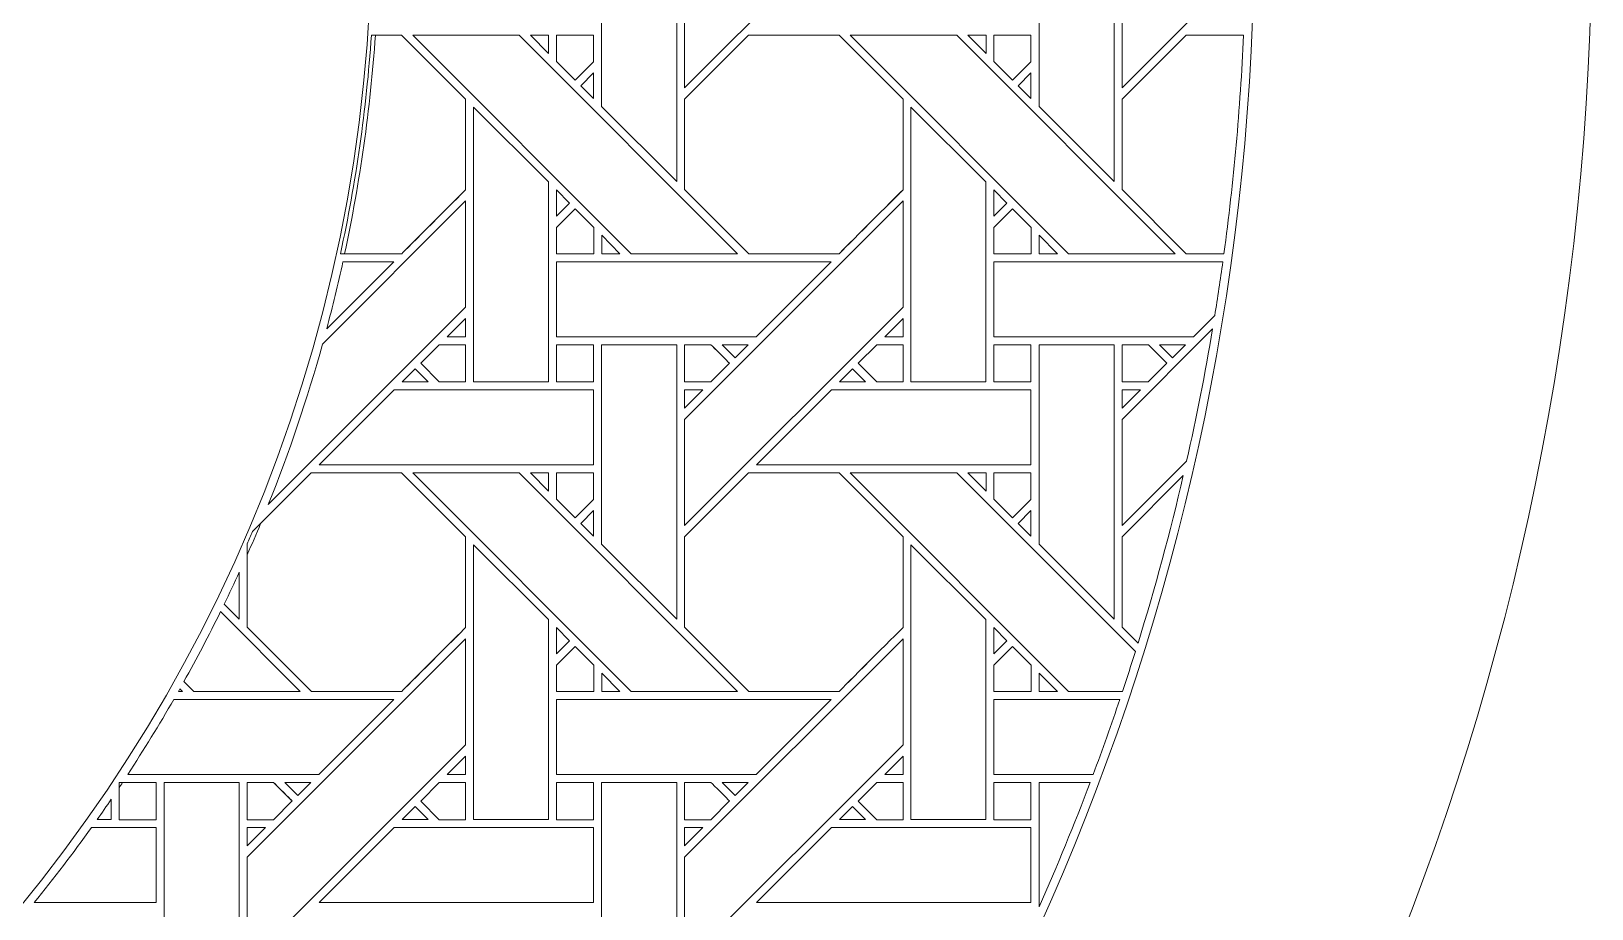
# Model space of a CAD drawing. Header units: inches. Extents: x 6.4 to 18.4, y 3.1 to 15.1.
# Drawn here: x 14.998 to 18.383, y 6.964 to 8.866 of the extents above; entities that cross this region are included whole.
import ezdxf

# ---------------------------------------------------------------- set-up
doc = ezdxf.new("R2010")
doc.units = ezdxf.units.IN
doc.header["$MEASUREMENT"] = 0
doc.layers.add('Design', color=7, linetype='Continuous', lineweight=0)

msp = doc.modelspace()

# ---------------------------------------------------------------- linework, layer by layer
at = {"layer": 'Design'}
for points, knots in [([(12.3829, 15.0948), (9.0691, 15.0948), (6.3829, 12.4085), (6.3829, 9.0948), (6.3829, 5.7811), (9.0691, 3.0948), (12.3829, 3.0948), (15.6966, 3.0948), (18.3829, 5.7811), (18.3829, 9.0948), (18.3829, 12.4085), (15.6966, 15.0948), (12.3829, 15.0948)], [0, 0, 0, 0, 1, 1, 1, 2, 2, 2, 3, 3, 3, 4, 4, 4, 4]), ([(12.3829, 14.3629), (9.4733, 14.3629), (7.1147, 12.0043), (7.1147, 9.0948), (7.1147, 6.1852), (9.4733, 3.8266), (12.3829, 3.8266), (15.2924, 3.8266), (17.651, 6.1852), (17.651, 9.0948), (17.651, 12.0043), (15.2924, 14.3629), (12.3829, 14.3629)], [0, 0, 0, 0, 1, 1, 1, 2, 2, 2, 3, 3, 3, 4, 4, 4, 4]), ([(15.7362, 9.0948), (15.7362, 7.2457), (14.2319, 5.7414), (12.3829, 5.7414), (10.5338, 5.7414), (9.0295, 7.2457), (9.0295, 9.0948), (9.0295, 10.9438), (10.5338, 12.4481), (12.3829, 12.4481), (14.2319, 12.4481), (15.7362, 10.9438), (15.7362, 9.0948)], [0, 0, 0, 0, 1, 1, 1, 2, 2, 2, 3, 3, 3, 4, 4, 4, 4]), ([(16.4153, 8.9731), (16.4153, 8.9731), (16.889, 9.4467), (16.889, 9.4467), (16.889, 9.4467), (16.889, 9.2166), (16.889, 9.2166), (16.889, 9.2166), (16.4153, 8.743), (16.4153, 8.743), (16.4153, 8.743), (16.4153, 8.9731), (16.4153, 8.9731)], [0, 0, 0, 0, 1, 1, 1, 2, 2, 2, 3, 3, 3, 4, 4, 4, 4]), ([(17.364, 8.743), (17.364, 8.743), (17.364, 8.9731), (17.364, 8.9731), (17.364, 8.9731), (17.6308, 9.2398), (17.6308, 9.2398), (17.6321, 9.1916), (17.6329, 9.1433), (17.6329, 9.0948), (17.6329, 9.0668), (17.6326, 9.0389), (17.6321, 9.0111), (17.6321, 9.0111), (17.364, 8.743), (17.364, 8.743)], [0, 0, 0, 0, 1, 1, 1, 2, 2, 2, 3, 3, 3, 4, 4, 4, 5, 5, 5, 5]), ([(16.3982, 9.1352), (16.3982, 9.1352), (16.3982, 8.5401), (16.3982, 8.5401), (16.3982, 8.5401), (16.2352, 8.703), (16.2352, 8.703), (16.2352, 8.703), (16.2352, 9.1352), (16.2352, 9.1352), (16.2352, 9.1352), (16.3982, 9.1352), (16.3982, 9.1352)], [0, 0, 0, 0, 1, 1, 1, 2, 2, 2, 3, 3, 3, 4, 4, 4, 4]), ([(17.3469, 8.5401), (17.3469, 8.5401), (17.184, 8.703), (17.184, 8.703), (17.184, 8.703), (17.184, 9.1352), (17.184, 9.1352), (17.184, 9.1352), (17.3469, 9.1352), (17.3469, 9.1352), (17.3469, 9.1352), (17.3469, 8.5401), (17.3469, 8.5401)], [0, 0, 0, 0, 1, 1, 1, 2, 2, 2, 3, 3, 3, 4, 4, 4, 4]), ([(15.8016, 8.3837), (15.8016, 8.3837), (15.6689, 8.3837), (15.6689, 8.3837), (15.7022, 8.5379), (15.7248, 8.696), (15.7361, 8.8573), (15.7361, 8.8573), (15.8015, 8.8573), (15.8015, 8.8573), (15.8015, 8.8573), (15.9403, 8.7186), (15.9403, 8.7186), (15.9403, 8.7186), (15.9403, 8.5224), (15.9403, 8.5224), (15.9225, 8.5044), (15.8105, 8.3927), (15.8016, 8.3837)], [0, 0, 0, 0, 1, 1, 1, 2, 2, 2, 3, 3, 3, 4, 4, 4, 5, 5, 5, 6, 6, 6, 6]), ([(15.9403, 8.5224), (15.9221, 8.5041), (15.8102, 8.3924), (15.8016, 8.3837), (15.8016, 8.3837), (15.6779, 8.3837), (15.6779, 8.3837), (15.7111, 8.5388), (15.7335, 8.6969), (15.7446, 8.8573), (15.7446, 8.8573), (15.8015, 8.8573), (15.8015, 8.8573), (15.8015, 8.8573), (15.9403, 8.7186), (15.9403, 8.7186), (15.9403, 8.7186), (15.9403, 8.5224), (15.9403, 8.5224)], [0, 0, 0, 0, 1, 1, 1, 2, 2, 2, 3, 3, 3, 4, 4, 4, 5, 5, 5, 6, 6, 6, 6]), ([(16.2993, 8.3837), (16.2993, 8.3837), (15.8257, 8.8573), (15.8257, 8.8573), (15.8257, 8.8573), (16.0567, 8.8573), (16.0567, 8.8573), (16.0567, 8.8573), (16.5303, 8.3837), (16.5303, 8.3837), (16.5303, 8.3837), (16.2993, 8.3837), (16.2993, 8.3837)], [0, 0, 0, 0, 1, 1, 1, 2, 2, 2, 3, 3, 3, 4, 4, 4, 4]), ([(16.1202, 8.8573), (16.1202, 8.8573), (16.1202, 8.8175), (16.1202, 8.8175), (16.1202, 8.8175), (16.0808, 8.8573), (16.0808, 8.8573), (16.0808, 8.8573), (16.1202, 8.8573), (16.1202, 8.8573)], [0, 0, 0, 0, 1, 1, 1, 2, 2, 2, 3, 3, 3, 3]), ([(16.1375, 8.8573), (16.1375, 8.8573), (16.2177, 8.8573), (16.2177, 8.8573), (16.2177, 8.8573), (16.2177, 8.7997), (16.2177, 8.7997), (16.2177, 8.7997), (16.1778, 8.7598), (16.1778, 8.7598), (16.1778, 8.7598), (16.1375, 8.8001), (16.1375, 8.8001), (16.1375, 8.8001), (16.1375, 8.8573), (16.1375, 8.8573)], [0, 0, 0, 0, 1, 1, 1, 2, 2, 2, 3, 3, 3, 4, 4, 4, 5, 5, 5, 5]), ([(16.1778, 8.7598), (16.1778, 8.7598), (16.1375, 8.8001), (16.1375, 8.8001), (16.1375, 8.8001), (16.1375, 8.8573), (16.1375, 8.8573), (16.1375, 8.8573), (16.2177, 8.8573), (16.2177, 8.8573), (16.2177, 8.8573), (16.2177, 8.7997), (16.2177, 8.7997), (16.2177, 8.7997), (16.1778, 8.7598), (16.1778, 8.7598)], [0, 0, 0, 0, 1, 1, 1, 2, 2, 2, 3, 3, 3, 4, 4, 4, 5, 5, 5, 5]), ([(16.4153, 8.7186), (16.4153, 8.7186), (16.554, 8.8573), (16.554, 8.8573), (16.554, 8.8573), (16.7502, 8.8573), (16.7502, 8.8573), (16.7502, 8.8573), (16.889, 8.7186), (16.889, 8.7186), (16.889, 8.7186), (16.889, 8.5224), (16.889, 8.5224), (16.8712, 8.5045), (16.7593, 8.3927), (16.7503, 8.3837), (16.7503, 8.3837), (16.5546, 8.3837), (16.5546, 8.3837), (16.5546, 8.3837), (16.4153, 8.5229), (16.4153, 8.5229), (16.4153, 8.5229), (16.4153, 8.7186), (16.4153, 8.7186)], [0, 0, 0, 0, 1, 1, 1, 2, 2, 2, 3, 3, 3, 4, 4, 4, 5, 5, 5, 6, 6, 6, 7, 7, 7, 8, 8, 8, 8]), ([(16.889, 8.5224), (16.871, 8.5042), (16.7591, 8.3925), (16.7503, 8.3837), (16.7503, 8.3837), (16.5546, 8.3837), (16.5546, 8.3837), (16.5546, 8.3837), (16.4153, 8.5229), (16.4153, 8.5229), (16.4153, 8.5229), (16.4153, 8.7186), (16.4153, 8.7186), (16.4153, 8.7186), (16.554, 8.8573), (16.554, 8.8573), (16.554, 8.8573), (16.7502, 8.8573), (16.7502, 8.8573), (16.7502, 8.8573), (16.889, 8.7186), (16.889, 8.7186), (16.889, 8.7186), (16.889, 8.5224), (16.889, 8.5224)], [0, 0, 0, 0, 1, 1, 1, 2, 2, 2, 3, 3, 3, 4, 4, 4, 5, 5, 5, 6, 6, 6, 7, 7, 7, 8, 8, 8, 8]), ([(16.7745, 8.8573), (16.7745, 8.8573), (17.0054, 8.8573), (17.0054, 8.8573), (17.0054, 8.8573), (17.479, 8.3837), (17.479, 8.3837), (17.479, 8.3837), (17.248, 8.3837), (17.248, 8.3837), (17.248, 8.3837), (16.7745, 8.8573), (16.7745, 8.8573)], [0, 0, 0, 0, 1, 1, 1, 2, 2, 2, 3, 3, 3, 4, 4, 4, 4]), ([(17.069, 8.8573), (17.069, 8.8573), (17.069, 8.8175), (17.069, 8.8175), (17.069, 8.8175), (17.0295, 8.8573), (17.0295, 8.8573), (17.0295, 8.8573), (17.069, 8.8573), (17.069, 8.8573)], [0, 0, 0, 0, 1, 1, 1, 2, 2, 2, 3, 3, 3, 3]), ([(17.0862, 8.8573), (17.0862, 8.8573), (17.1665, 8.8573), (17.1665, 8.8573), (17.1665, 8.8573), (17.1665, 8.7997), (17.1665, 8.7997), (17.1665, 8.7997), (17.1265, 8.7598), (17.1265, 8.7598), (17.1265, 8.7598), (17.0862, 8.8001), (17.0862, 8.8001), (17.0862, 8.8001), (17.0862, 8.8573), (17.0862, 8.8573)], [0, 0, 0, 0, 1, 1, 1, 2, 2, 2, 3, 3, 3, 4, 4, 4, 5, 5, 5, 5]), ([(17.1265, 8.7598), (17.1265, 8.7598), (17.0862, 8.8001), (17.0862, 8.8001), (17.0862, 8.8001), (17.0862, 8.8573), (17.0862, 8.8573), (17.0862, 8.8573), (17.1665, 8.8573), (17.1665, 8.8573), (17.1665, 8.8573), (17.1665, 8.7997), (17.1665, 8.7997), (17.1665, 8.7997), (17.1265, 8.7598), (17.1265, 8.7598)], [0, 0, 0, 0, 1, 1, 1, 2, 2, 2, 3, 3, 3, 4, 4, 4, 5, 5, 5, 5]), ([(17.5033, 8.3837), (17.5033, 8.3837), (17.3641, 8.5229), (17.3641, 8.5229), (17.3641, 8.5229), (17.3641, 8.7186), (17.3641, 8.7186), (17.3641, 8.7186), (17.5028, 8.8573), (17.5028, 8.8573), (17.5028, 8.8573), (17.6275, 8.8573), (17.6275, 8.8573), (17.6204, 8.6975), (17.6061, 8.5395), (17.585, 8.3837), (17.585, 8.3837), (17.5033, 8.3837), (17.5033, 8.3837)], [0, 0, 0, 0, 1, 1, 1, 2, 2, 2, 3, 3, 3, 4, 4, 4, 5, 5, 5, 6, 6, 6, 6]), ([(17.585, 8.3837), (17.585, 8.3837), (17.5033, 8.3837), (17.5033, 8.3837), (17.5033, 8.3837), (17.3641, 8.5229), (17.3641, 8.5229), (17.3641, 8.5229), (17.3641, 8.7186), (17.3641, 8.7186), (17.3641, 8.7186), (17.5028, 8.8573), (17.5028, 8.8573), (17.5028, 8.8573), (17.6275, 8.8573), (17.6275, 8.8573), (17.6204, 8.6975), (17.6061, 8.5395), (17.585, 8.3837)], [0, 0, 0, 0, 1, 1, 1, 2, 2, 2, 3, 3, 3, 4, 4, 4, 5, 5, 5, 6, 6, 6, 6]), ([(16.2177, 8.7755), (16.2177, 8.7755), (16.2177, 8.7203), (16.2177, 8.7203), (16.2177, 8.7203), (16.1899, 8.7477), (16.1899, 8.7477), (16.1899, 8.7477), (16.2177, 8.7755), (16.2177, 8.7755)], [0, 0, 0, 0, 1, 1, 1, 2, 2, 2, 3, 3, 3, 3]), ([(17.1664, 8.7755), (17.1664, 8.7755), (17.1664, 8.7203), (17.1664, 8.7203), (17.1664, 8.7203), (17.1387, 8.7477), (17.1387, 8.7477), (17.1387, 8.7477), (17.1664, 8.7755), (17.1664, 8.7755)], [0, 0, 0, 0, 1, 1, 1, 2, 2, 2, 3, 3, 3, 3]), ([(15.9574, 8.1057), (15.9574, 8.1057), (15.9574, 8.7015), (15.9574, 8.7015), (15.9574, 8.7015), (16.1201, 8.5394), (16.1201, 8.5394), (16.1201, 8.5394), (16.1201, 8.1057), (16.1201, 8.1057), (16.1201, 8.1057), (15.9574, 8.1057), (15.9574, 8.1057)], [0, 0, 0, 0, 1, 1, 1, 2, 2, 2, 3, 3, 3, 4, 4, 4, 4]), ([(17.0689, 8.1057), (17.0689, 8.1057), (16.9061, 8.1057), (16.9061, 8.1057), (16.9061, 8.1057), (16.9061, 8.7015), (16.9061, 8.7015), (16.9061, 8.7015), (17.0689, 8.5394), (17.0689, 8.5394), (17.0689, 8.5394), (17.0689, 8.1057), (17.0689, 8.1057)], [0, 0, 0, 0, 1, 1, 1, 2, 2, 2, 3, 3, 3, 4, 4, 4, 4]), ([(15.63, 8.1878), (15.63, 8.1878), (15.9403, 8.498), (15.9403, 8.498), (15.9403, 8.498), (15.9403, 8.2679), (15.9403, 8.2679), (15.9403, 8.2679), (15.5122, 7.8399), (15.5122, 7.8399), (15.5578, 7.9535), (15.5972, 8.0696), (15.63, 8.1878)], [0, 0, 0, 0, 1, 1, 1, 2, 2, 2, 3, 3, 3, 4, 4, 4, 4]), ([(16.1374, 8.4651), (16.1374, 8.4651), (16.1374, 8.5219), (16.1374, 8.5219), (16.1374, 8.5219), (16.1656, 8.4933), (16.1656, 8.4933), (16.1656, 8.4933), (16.1374, 8.4651), (16.1374, 8.4651)], [0, 0, 0, 0, 1, 1, 1, 2, 2, 2, 3, 3, 3, 3]), ([(16.4153, 8.0244), (16.4153, 8.0244), (16.889, 8.498), (16.889, 8.498), (16.889, 8.498), (16.889, 8.2679), (16.889, 8.2679), (16.889, 8.2679), (16.4153, 7.7943), (16.4153, 7.7943), (16.4153, 7.7943), (16.4153, 8.0244), (16.4153, 8.0244)], [0, 0, 0, 0, 1, 1, 1, 2, 2, 2, 3, 3, 3, 4, 4, 4, 4]), ([(17.0862, 8.4651), (17.0862, 8.4651), (17.0862, 8.5219), (17.0862, 8.5219), (17.0862, 8.5219), (17.1144, 8.4933), (17.1144, 8.4933), (17.1144, 8.4933), (17.0862, 8.4651), (17.0862, 8.4651)], [0, 0, 0, 0, 1, 1, 1, 2, 2, 2, 3, 3, 3, 3]), ([(16.2181, 8.3834), (16.2181, 8.3834), (16.1375, 8.3834), (16.1375, 8.3834), (16.1375, 8.3834), (16.1375, 8.4407), (16.1375, 8.4407), (16.1375, 8.4407), (16.1778, 8.4811), (16.1778, 8.4811), (16.1778, 8.4811), (16.2181, 8.4407), (16.2181, 8.4407), (16.2181, 8.4407), (16.2181, 8.3834), (16.2181, 8.3834)], [0, 0, 0, 0, 1, 1, 1, 2, 2, 2, 3, 3, 3, 4, 4, 4, 5, 5, 5, 5]), ([(16.1778, 8.4811), (16.1778, 8.4811), (16.2181, 8.4407), (16.2181, 8.4407), (16.2181, 8.4407), (16.2181, 8.3834), (16.2181, 8.3834), (16.2181, 8.3834), (16.1375, 8.3834), (16.1375, 8.3834), (16.1375, 8.3834), (16.1375, 8.4407), (16.1375, 8.4407), (16.1375, 8.4407), (16.1778, 8.4811), (16.1778, 8.4811)], [0, 0, 0, 0, 1, 1, 1, 2, 2, 2, 3, 3, 3, 4, 4, 4, 5, 5, 5, 5]), ([(17.1669, 8.3834), (17.1669, 8.3834), (17.0862, 8.3834), (17.0862, 8.3834), (17.0862, 8.3834), (17.0862, 8.4407), (17.0862, 8.4407), (17.0862, 8.4407), (17.1265, 8.4811), (17.1265, 8.4811), (17.1265, 8.4811), (17.1669, 8.4407), (17.1669, 8.4407), (17.1669, 8.4407), (17.1669, 8.3834), (17.1669, 8.3834)], [0, 0, 0, 0, 1, 1, 1, 2, 2, 2, 3, 3, 3, 4, 4, 4, 5, 5, 5, 5]), ([(17.0862, 8.4407), (17.0862, 8.4407), (17.1265, 8.4811), (17.1265, 8.4811), (17.1265, 8.4811), (17.1669, 8.4407), (17.1669, 8.4407), (17.1669, 8.4407), (17.1669, 8.3834), (17.1669, 8.3834), (17.1669, 8.3834), (17.0862, 8.3834), (17.0862, 8.3834), (17.0862, 8.3834), (17.0862, 8.4407), (17.0862, 8.4407)], [0, 0, 0, 0, 1, 1, 1, 2, 2, 2, 3, 3, 3, 4, 4, 4, 5, 5, 5, 5]), ([(16.2354, 8.3837), (16.2354, 8.3837), (16.2354, 8.4235), (16.2354, 8.4235), (16.2354, 8.4235), (16.2751, 8.3837), (16.2751, 8.3837), (16.2751, 8.3837), (16.2354, 8.3837), (16.2354, 8.3837)], [0, 0, 0, 0, 1, 1, 1, 2, 2, 2, 3, 3, 3, 3]), ([(17.2238, 8.3837), (17.2238, 8.3837), (17.1841, 8.3837), (17.1841, 8.3837), (17.1841, 8.3837), (17.1841, 8.4235), (17.1841, 8.4235), (17.1841, 8.4235), (17.2238, 8.3837), (17.2238, 8.3837)], [0, 0, 0, 0, 1, 1, 1, 2, 2, 2, 3, 3, 3, 3]), ([(15.6743, 8.3664), (15.6743, 8.3664), (15.7844, 8.3664), (15.7844, 8.3664), (15.7844, 8.3664), (15.6389, 8.2209), (15.6389, 8.2209), (15.6517, 8.2691), (15.6636, 8.3176), (15.6743, 8.3664)], [0, 0, 0, 0, 1, 1, 1, 2, 2, 2, 3, 3, 3, 3]), ([(16.1375, 8.2037), (16.1375, 8.2037), (16.1375, 8.3664), (16.1375, 8.3664), (16.1375, 8.3664), (16.7332, 8.3664), (16.7332, 8.3664), (16.7332, 8.3664), (16.5704, 8.2037), (16.5704, 8.2037), (16.5704, 8.2037), (16.1375, 8.2037), (16.1375, 8.2037)], [0, 0, 0, 0, 1, 1, 1, 2, 2, 2, 3, 3, 3, 4, 4, 4, 4]), ([(17.5651, 8.2497), (17.5651, 8.2497), (17.5191, 8.2037), (17.5191, 8.2037), (17.5191, 8.2037), (17.0862, 8.2037), (17.0862, 8.2037), (17.0862, 8.2037), (17.0862, 8.3664), (17.0862, 8.3664), (17.0862, 8.3664), (17.5827, 8.3664), (17.5827, 8.3664), (17.5773, 8.3274), (17.5714, 8.2885), (17.5651, 8.2497)], [0, 0, 0, 0, 1, 1, 1, 2, 2, 2, 3, 3, 3, 4, 4, 4, 5, 5, 5, 5]), ([(15.9403, 8.2435), (15.9403, 8.2435), (15.9403, 8.2038), (15.9403, 8.2038), (15.9403, 8.2038), (15.9005, 8.2038), (15.9005, 8.2038), (15.9005, 8.2038), (15.9403, 8.2435), (15.9403, 8.2435)], [0, 0, 0, 0, 1, 1, 1, 2, 2, 2, 3, 3, 3, 3]), ([(16.889, 8.2435), (16.889, 8.2435), (16.889, 8.2038), (16.889, 8.2038), (16.889, 8.2038), (16.8492, 8.2038), (16.8492, 8.2038), (16.8492, 8.2038), (16.889, 8.2435), (16.889, 8.2435)], [0, 0, 0, 0, 1, 1, 1, 2, 2, 2, 3, 3, 3, 3]), ([(17.5041, 7.9343), (17.5041, 7.9343), (17.364, 7.7943), (17.364, 7.7943), (17.364, 7.7943), (17.364, 8.0244), (17.364, 8.0244), (17.364, 8.0244), (17.5604, 8.2207), (17.5604, 8.2207), (17.5442, 8.1243), (17.5254, 8.0288), (17.5041, 7.9343)], [0, 0, 0, 0, 1, 1, 1, 2, 2, 2, 3, 3, 3, 4, 4, 4, 4]), ([(15.9403, 8.1057), (15.9403, 8.1057), (15.8832, 8.1057), (15.8832, 8.1057), (15.8832, 8.1057), (15.8428, 8.1461), (15.8428, 8.1461), (15.8428, 8.1461), (15.8832, 8.1865), (15.8832, 8.1865), (15.8832, 8.1865), (15.9403, 8.1865), (15.9403, 8.1865), (15.9403, 8.1865), (15.9403, 8.1057), (15.9403, 8.1057)], [0, 0, 0, 0, 1, 1, 1, 2, 2, 2, 3, 3, 3, 4, 4, 4, 5, 5, 5, 5]), ([(15.8428, 8.1461), (15.8428, 8.1461), (15.8832, 8.1865), (15.8832, 8.1865), (15.8832, 8.1865), (15.9403, 8.1865), (15.9403, 8.1865), (15.9403, 8.1865), (15.9403, 8.1057), (15.9403, 8.1057), (15.9403, 8.1057), (15.8832, 8.1057), (15.8832, 8.1057), (15.8832, 8.1057), (15.8428, 8.1461), (15.8428, 8.1461)], [0, 0, 0, 0, 1, 1, 1, 2, 2, 2, 3, 3, 3, 4, 4, 4, 5, 5, 5, 5]), ([(16.1375, 8.1865), (16.1375, 8.1865), (16.2177, 8.1865), (16.2177, 8.1865), (16.2177, 8.1865), (16.2177, 8.1057), (16.2177, 8.1057), (16.2177, 8.1057), (16.1375, 8.1057), (16.1375, 8.1057), (16.1375, 8.1057), (16.1375, 8.1865), (16.1375, 8.1865)], [0, 0, 0, 0, 1, 1, 1, 2, 2, 2, 3, 3, 3, 4, 4, 4, 4]), ([(16.1375, 8.1057), (16.1375, 8.1057), (16.1375, 8.1865), (16.1375, 8.1865), (16.1375, 8.1865), (16.2177, 8.1865), (16.2177, 8.1865), (16.2177, 8.1865), (16.2177, 8.1057), (16.2177, 8.1057), (16.2177, 8.1057), (16.1375, 8.1057), (16.1375, 8.1057)], [0, 0, 0, 0, 1, 1, 1, 2, 2, 2, 3, 3, 3, 4, 4, 4, 4]), ([(16.3982, 8.1865), (16.3982, 8.1865), (16.3982, 7.5914), (16.3982, 7.5914), (16.3982, 7.5914), (16.2352, 7.7543), (16.2352, 7.7543), (16.2352, 7.7543), (16.2352, 8.1865), (16.2352, 8.1865), (16.2352, 8.1865), (16.3982, 8.1865), (16.3982, 8.1865)], [0, 0, 0, 0, 1, 1, 1, 2, 2, 2, 3, 3, 3, 4, 4, 4, 4]), ([(16.4153, 8.1865), (16.4153, 8.1865), (16.4724, 8.1865), (16.4724, 8.1865), (16.4775, 8.1813), (16.5083, 8.1505), (16.5127, 8.1461), (16.5127, 8.1461), (16.4723, 8.1057), (16.4723, 8.1057), (16.4723, 8.1057), (16.4153, 8.1057), (16.4153, 8.1057), (16.4153, 8.1057), (16.4153, 8.1865), (16.4153, 8.1865)], [0, 0, 0, 0, 1, 1, 1, 2, 2, 2, 3, 3, 3, 4, 4, 4, 5, 5, 5, 5]), ([(16.4153, 8.1057), (16.4153, 8.1057), (16.4153, 8.1865), (16.4153, 8.1865), (16.4153, 8.1865), (16.4724, 8.1865), (16.4724, 8.1865), (16.4777, 8.1812), (16.5085, 8.1503), (16.5127, 8.1461), (16.5127, 8.1461), (16.4723, 8.1057), (16.4723, 8.1057), (16.4723, 8.1057), (16.4153, 8.1057), (16.4153, 8.1057)], [0, 0, 0, 0, 1, 1, 1, 2, 2, 2, 3, 3, 3, 4, 4, 4, 5, 5, 5, 5]), ([(16.4967, 8.1865), (16.4967, 8.1865), (16.5532, 8.1865), (16.5532, 8.1865), (16.5532, 8.1865), (16.5249, 8.1583), (16.5249, 8.1583), (16.5249, 8.1583), (16.4967, 8.1865), (16.4967, 8.1865)], [0, 0, 0, 0, 1, 1, 1, 2, 2, 2, 3, 3, 3, 3]), ([(16.889, 8.1057), (16.889, 8.1057), (16.8319, 8.1057), (16.8319, 8.1057), (16.8319, 8.1057), (16.7915, 8.1461), (16.7915, 8.1461), (16.7915, 8.1461), (16.832, 8.1865), (16.832, 8.1865), (16.832, 8.1865), (16.889, 8.1865), (16.889, 8.1865), (16.889, 8.1865), (16.889, 8.1057), (16.889, 8.1057)], [0, 0, 0, 0, 1, 1, 1, 2, 2, 2, 3, 3, 3, 4, 4, 4, 5, 5, 5, 5]), ([(16.7915, 8.1461), (16.7915, 8.1461), (16.832, 8.1865), (16.832, 8.1865), (16.832, 8.1865), (16.889, 8.1865), (16.889, 8.1865), (16.889, 8.1865), (16.889, 8.1057), (16.889, 8.1057), (16.889, 8.1057), (16.8319, 8.1057), (16.8319, 8.1057), (16.8319, 8.1057), (16.7915, 8.1461), (16.7915, 8.1461)], [0, 0, 0, 0, 1, 1, 1, 2, 2, 2, 3, 3, 3, 4, 4, 4, 5, 5, 5, 5]), ([(17.0862, 8.1057), (17.0862, 8.1057), (17.0862, 8.1865), (17.0862, 8.1865), (17.0862, 8.1865), (17.1665, 8.1865), (17.1665, 8.1865), (17.1665, 8.1865), (17.1665, 8.1057), (17.1665, 8.1057), (17.1665, 8.1057), (17.0862, 8.1057), (17.0862, 8.1057)], [0, 0, 0, 0, 1, 1, 1, 2, 2, 2, 3, 3, 3, 4, 4, 4, 4]), ([(17.0862, 8.1057), (17.0862, 8.1057), (17.0862, 8.1865), (17.0862, 8.1865), (17.0862, 8.1865), (17.1665, 8.1865), (17.1665, 8.1865), (17.1665, 8.1865), (17.1665, 8.1057), (17.1665, 8.1057), (17.1665, 8.1057), (17.0862, 8.1057), (17.0862, 8.1057)], [0, 0, 0, 0, 1, 1, 1, 2, 2, 2, 3, 3, 3, 4, 4, 4, 4]), ([(17.184, 7.7543), (17.184, 7.7543), (17.184, 8.1865), (17.184, 8.1865), (17.184, 8.1865), (17.3469, 8.1865), (17.3469, 8.1865), (17.3469, 8.1865), (17.3469, 7.5914), (17.3469, 7.5914), (17.3469, 7.5914), (17.184, 7.7543), (17.184, 7.7543)], [0, 0, 0, 0, 1, 1, 1, 2, 2, 2, 3, 3, 3, 4, 4, 4, 4]), ([(17.3641, 8.1865), (17.3641, 8.1865), (17.4211, 8.1865), (17.4211, 8.1865), (17.4263, 8.1813), (17.457, 8.1505), (17.4615, 8.1461), (17.4615, 8.1461), (17.421, 8.1057), (17.421, 8.1057), (17.421, 8.1057), (17.3641, 8.1057), (17.3641, 8.1057), (17.3641, 8.1057), (17.3641, 8.1865), (17.3641, 8.1865)], [0, 0, 0, 0, 1, 1, 1, 2, 2, 2, 3, 3, 3, 4, 4, 4, 5, 5, 5, 5]), ([(17.4615, 8.1461), (17.4615, 8.1461), (17.421, 8.1057), (17.421, 8.1057), (17.421, 8.1057), (17.3641, 8.1057), (17.3641, 8.1057), (17.3641, 8.1057), (17.3641, 8.1865), (17.3641, 8.1865), (17.3641, 8.1865), (17.4211, 8.1865), (17.4211, 8.1865), (17.4211, 8.1865), (17.4615, 8.1461), (17.4615, 8.1461)], [0, 0, 0, 0, 1, 1, 1, 2, 2, 2, 3, 3, 3, 4, 4, 4, 5, 5, 5, 5]), ([(17.4455, 8.1865), (17.4455, 8.1865), (17.5019, 8.1865), (17.5019, 8.1865), (17.5019, 8.1865), (17.4736, 8.1583), (17.4736, 8.1583), (17.4736, 8.1583), (17.4455, 8.1865), (17.4455, 8.1865)], [0, 0, 0, 0, 1, 1, 1, 2, 2, 2, 3, 3, 3, 3]), ([(15.8307, 8.1339), (15.8307, 8.1339), (15.8589, 8.1057), (15.8589, 8.1057), (15.8589, 8.1057), (15.8024, 8.1057), (15.8024, 8.1057), (15.8024, 8.1057), (15.8307, 8.1339), (15.8307, 8.1339)], [0, 0, 0, 0, 1, 1, 1, 2, 2, 2, 3, 3, 3, 3]), ([(16.7794, 8.1339), (16.7794, 8.1339), (16.8076, 8.1057), (16.8076, 8.1057), (16.8076, 8.1057), (16.7511, 8.1057), (16.7511, 8.1057), (16.7511, 8.1057), (16.7794, 8.1339), (16.7794, 8.1339)], [0, 0, 0, 0, 1, 1, 1, 2, 2, 2, 3, 3, 3, 3]), ([(15.6224, 7.9257), (15.6224, 7.9257), (15.7853, 8.0885), (15.7853, 8.0885), (15.7853, 8.0885), (16.2177, 8.0885), (16.2177, 8.0885), (16.2177, 8.0885), (16.2177, 7.9257), (16.2177, 7.9257), (16.2177, 7.9257), (15.6224, 7.9257), (15.6224, 7.9257)], [0, 0, 0, 0, 1, 1, 1, 2, 2, 2, 3, 3, 3, 4, 4, 4, 4]), ([(16.4551, 8.0885), (16.4551, 8.0885), (16.4153, 8.0487), (16.4153, 8.0487), (16.4153, 8.0487), (16.4153, 8.0885), (16.4153, 8.0885), (16.4153, 8.0885), (16.4551, 8.0885), (16.4551, 8.0885)], [0, 0, 0, 0, 1, 1, 1, 2, 2, 2, 3, 3, 3, 3]), ([(17.1664, 8.0885), (17.1664, 8.0885), (17.1664, 7.9257), (17.1664, 7.9257), (17.1664, 7.9257), (16.5711, 7.9257), (16.5711, 7.9257), (16.5711, 7.9257), (16.734, 8.0885), (16.734, 8.0885), (16.734, 8.0885), (17.1664, 8.0885), (17.1664, 8.0885)], [0, 0, 0, 0, 1, 1, 1, 2, 2, 2, 3, 3, 3, 4, 4, 4, 4]), ([(17.4039, 8.0885), (17.4039, 8.0885), (17.364, 8.0487), (17.364, 8.0487), (17.364, 8.0487), (17.364, 8.0885), (17.364, 8.0885), (17.364, 8.0885), (17.4039, 8.0885), (17.4039, 8.0885)], [0, 0, 0, 0, 1, 1, 1, 2, 2, 2, 3, 3, 3, 3]), ([(15.8016, 7.435), (15.8016, 7.435), (15.6058, 7.435), (15.6058, 7.435), (15.6058, 7.435), (15.4666, 7.5742), (15.4666, 7.5742), (15.4666, 7.5742), (15.4666, 7.7548), (15.4666, 7.7548), (15.4705, 7.7637), (15.4745, 7.7726), (15.4783, 7.7816), (15.4783, 7.7816), (15.6053, 7.9086), (15.6053, 7.9086), (15.6053, 7.9086), (15.8015, 7.9086), (15.8015, 7.9086), (15.8015, 7.9086), (15.9403, 7.7699), (15.9403, 7.7699), (15.9403, 7.7699), (15.9403, 7.5737), (15.9403, 7.5737), (15.9225, 7.5557), (15.8105, 7.444), (15.8016, 7.435)], [0, 0, 0, 0, 1, 1, 1, 2, 2, 2, 3, 3, 3, 4, 4, 4, 5, 5, 5, 6, 6, 6, 7, 7, 7, 8, 8, 8, 9, 9, 9, 9]), ([(15.9403, 7.5737), (15.9223, 7.5555), (15.8104, 7.4438), (15.8016, 7.435), (15.8016, 7.435), (15.6058, 7.435), (15.6058, 7.435), (15.6058, 7.435), (15.4666, 7.5742), (15.4666, 7.5742), (15.4666, 7.5742), (15.4666, 7.7311), (15.4666, 7.7311), (15.4766, 7.7536), (15.4862, 7.7762), (15.4957, 7.799), (15.4957, 7.799), (15.6053, 7.9086), (15.6053, 7.9086), (15.6053, 7.9086), (15.8015, 7.9086), (15.8015, 7.9086), (15.8015, 7.9086), (15.9403, 7.7699), (15.9403, 7.7699), (15.9403, 7.7699), (15.9403, 7.5737), (15.9403, 7.5737)], [0, 0, 0, 0, 1, 1, 1, 2, 2, 2, 3, 3, 3, 4, 4, 4, 5, 5, 5, 6, 6, 6, 7, 7, 7, 8, 8, 8, 9, 9, 9, 9]), ([(16.2993, 7.435), (16.2993, 7.435), (15.8257, 7.9086), (15.8257, 7.9086), (15.8257, 7.9086), (16.0567, 7.9086), (16.0567, 7.9086), (16.0567, 7.9086), (16.5303, 7.435), (16.5303, 7.435), (16.5303, 7.435), (16.2993, 7.435), (16.2993, 7.435)], [0, 0, 0, 0, 1, 1, 1, 2, 2, 2, 3, 3, 3, 4, 4, 4, 4]), ([(16.1202, 7.9086), (16.1202, 7.9086), (16.1202, 7.8688), (16.1202, 7.8688), (16.1202, 7.8688), (16.0808, 7.9086), (16.0808, 7.9086), (16.0808, 7.9086), (16.1202, 7.9086), (16.1202, 7.9086)], [0, 0, 0, 0, 1, 1, 1, 2, 2, 2, 3, 3, 3, 3]), ([(16.1375, 7.9086), (16.1375, 7.9086), (16.2177, 7.9086), (16.2177, 7.9086), (16.2177, 7.9086), (16.2177, 7.851), (16.2177, 7.851), (16.2177, 7.851), (16.1778, 7.8111), (16.1778, 7.8111), (16.1778, 7.8111), (16.1375, 7.8514), (16.1375, 7.8514), (16.1375, 7.8514), (16.1375, 7.9086), (16.1375, 7.9086)], [0, 0, 0, 0, 1, 1, 1, 2, 2, 2, 3, 3, 3, 4, 4, 4, 5, 5, 5, 5]), ([(16.1778, 7.8111), (16.1778, 7.8111), (16.1375, 7.8514), (16.1375, 7.8514), (16.1375, 7.8514), (16.1375, 7.9086), (16.1375, 7.9086), (16.1375, 7.9086), (16.2177, 7.9086), (16.2177, 7.9086), (16.2177, 7.9086), (16.2177, 7.851), (16.2177, 7.851), (16.2177, 7.851), (16.1778, 7.8111), (16.1778, 7.8111)], [0, 0, 0, 0, 1, 1, 1, 2, 2, 2, 3, 3, 3, 4, 4, 4, 5, 5, 5, 5]), ([(16.4153, 7.7699), (16.4153, 7.7699), (16.554, 7.9086), (16.554, 7.9086), (16.554, 7.9086), (16.7502, 7.9086), (16.7502, 7.9086), (16.7502, 7.9086), (16.889, 7.7699), (16.889, 7.7699), (16.889, 7.7699), (16.889, 7.5737), (16.889, 7.5737), (16.8712, 7.5557), (16.7593, 7.444), (16.7503, 7.435), (16.7503, 7.435), (16.5546, 7.435), (16.5546, 7.435), (16.5546, 7.435), (16.4153, 7.5742), (16.4153, 7.5742), (16.4153, 7.5742), (16.4153, 7.7699), (16.4153, 7.7699)], [0, 0, 0, 0, 1, 1, 1, 2, 2, 2, 3, 3, 3, 4, 4, 4, 5, 5, 5, 6, 6, 6, 7, 7, 7, 8, 8, 8, 8]), ([(16.889, 7.5737), (16.8711, 7.5556), (16.7592, 7.4439), (16.7503, 7.435), (16.7503, 7.435), (16.5546, 7.435), (16.5546, 7.435), (16.5546, 7.435), (16.4153, 7.5742), (16.4153, 7.5742), (16.4153, 7.5742), (16.4153, 7.7699), (16.4153, 7.7699), (16.4153, 7.7699), (16.554, 7.9086), (16.554, 7.9086), (16.554, 7.9086), (16.7502, 7.9086), (16.7502, 7.9086), (16.7502, 7.9086), (16.889, 7.7699), (16.889, 7.7699), (16.889, 7.7699), (16.889, 7.5737), (16.889, 7.5737)], [0, 0, 0, 0, 1, 1, 1, 2, 2, 2, 3, 3, 3, 4, 4, 4, 5, 5, 5, 6, 6, 6, 7, 7, 7, 8, 8, 8, 8]), ([(17.365, 7.435), (17.365, 7.435), (17.248, 7.435), (17.248, 7.435), (17.248, 7.435), (16.7745, 7.9086), (16.7745, 7.9086), (16.7745, 7.9086), (17.0054, 7.9086), (17.0054, 7.9086), (17.0054, 7.9086), (17.3929, 7.5211), (17.3929, 7.5211), (17.3838, 7.4923), (17.3745, 7.4636), (17.365, 7.435)], [0, 0, 0, 0, 1, 1, 1, 2, 2, 2, 3, 3, 3, 4, 4, 4, 5, 5, 5, 5]), ([(17.069, 7.9086), (17.069, 7.9086), (17.069, 7.8688), (17.069, 7.8688), (17.069, 7.8688), (17.0295, 7.9086), (17.0295, 7.9086), (17.0295, 7.9086), (17.069, 7.9086), (17.069, 7.9086)], [0, 0, 0, 0, 1, 1, 1, 2, 2, 2, 3, 3, 3, 3]), ([(17.0862, 7.9086), (17.0862, 7.9086), (17.1665, 7.9086), (17.1665, 7.9086), (17.1665, 7.9086), (17.1665, 7.851), (17.1665, 7.851), (17.1665, 7.851), (17.1265, 7.8111), (17.1265, 7.8111), (17.1265, 7.8111), (17.0862, 7.8514), (17.0862, 7.8514), (17.0862, 7.8514), (17.0862, 7.9086), (17.0862, 7.9086)], [0, 0, 0, 0, 1, 1, 1, 2, 2, 2, 3, 3, 3, 4, 4, 4, 5, 5, 5, 5]), ([(17.1265, 7.8111), (17.1265, 7.8111), (17.0862, 7.8514), (17.0862, 7.8514), (17.0862, 7.8514), (17.0862, 7.9086), (17.0862, 7.9086), (17.0862, 7.9086), (17.1665, 7.9086), (17.1665, 7.9086), (17.1665, 7.9086), (17.1665, 7.851), (17.1665, 7.851), (17.1665, 7.851), (17.1265, 7.8111), (17.1265, 7.8111)], [0, 0, 0, 0, 1, 1, 1, 2, 2, 2, 3, 3, 3, 4, 4, 4, 5, 5, 5, 5]), ([(17.3987, 7.5396), (17.3987, 7.5396), (17.3641, 7.5742), (17.3641, 7.5742), (17.3641, 7.5742), (17.3641, 7.7699), (17.3641, 7.7699), (17.3641, 7.7699), (17.4969, 7.9027), (17.4969, 7.9027), (17.4684, 7.78), (17.4356, 7.6589), (17.3987, 7.5396)], [0, 0, 0, 0, 1, 1, 1, 2, 2, 2, 3, 3, 3, 4, 4, 4, 4]), ([(17.3987, 7.5396), (17.3987, 7.5396), (17.3641, 7.5742), (17.3641, 7.5742), (17.3641, 7.5742), (17.3641, 7.7699), (17.3641, 7.7699), (17.3641, 7.7699), (17.4969, 7.9027), (17.4969, 7.9027), (17.4684, 7.78), (17.4356, 7.6589), (17.3987, 7.5396)], [0, 0, 0, 0, 1, 1, 1, 2, 2, 2, 3, 3, 3, 4, 4, 4, 4]), ([(16.2177, 7.8268), (16.2177, 7.8268), (16.2177, 7.7716), (16.2177, 7.7716), (16.2177, 7.7716), (16.1899, 7.799), (16.1899, 7.799), (16.1899, 7.799), (16.2177, 7.8268), (16.2177, 7.8268)], [0, 0, 0, 0, 1, 1, 1, 2, 2, 2, 3, 3, 3, 3]), ([(17.1664, 7.8268), (17.1664, 7.8268), (17.1664, 7.7716), (17.1664, 7.7716), (17.1664, 7.7716), (17.1387, 7.799), (17.1387, 7.799), (17.1387, 7.799), (17.1664, 7.8268), (17.1664, 7.8268)], [0, 0, 0, 0, 1, 1, 1, 2, 2, 2, 3, 3, 3, 3]), ([(15.9574, 7.157), (15.9574, 7.157), (15.9574, 7.7528), (15.9574, 7.7528), (15.9574, 7.7528), (16.1201, 7.5906), (16.1201, 7.5906), (16.1201, 7.5906), (16.1201, 7.157), (16.1201, 7.157), (16.1201, 7.157), (15.9574, 7.157), (15.9574, 7.157)], [0, 0, 0, 0, 1, 1, 1, 2, 2, 2, 3, 3, 3, 4, 4, 4, 4]), ([(16.9061, 7.157), (16.9061, 7.157), (16.9061, 7.7528), (16.9061, 7.7528), (16.9061, 7.7528), (17.0689, 7.5906), (17.0689, 7.5906), (17.0689, 7.5906), (17.0689, 7.157), (17.0689, 7.157), (17.0689, 7.157), (16.9061, 7.157), (16.9061, 7.157)], [0, 0, 0, 0, 1, 1, 1, 2, 2, 2, 3, 3, 3, 4, 4, 4, 4]), ([(15.4167, 7.6241), (15.4279, 7.6471), (15.4388, 7.6702), (15.4494, 7.6935), (15.4494, 7.6935), (15.4494, 7.5914), (15.4494, 7.5914), (15.4494, 7.5914), (15.4167, 7.6241), (15.4167, 7.6241)], [0, 0, 0, 0, 1, 1, 1, 2, 2, 2, 3, 3, 3, 3]), ([(15.3505, 7.435), (15.3505, 7.435), (15.3293, 7.4563), (15.3293, 7.4563), (15.3571, 7.5061), (15.3836, 7.5567), (15.4088, 7.6078), (15.4088, 7.6078), (15.5816, 7.435), (15.5816, 7.435), (15.5816, 7.435), (15.3505, 7.435), (15.3505, 7.435)], [0, 0, 0, 0, 1, 1, 1, 2, 2, 2, 3, 3, 3, 4, 4, 4, 4]), ([(15.4666, 7.0756), (15.4666, 7.0756), (15.9403, 7.5492), (15.9403, 7.5492), (15.9403, 7.5492), (15.9403, 7.3192), (15.9403, 7.3192), (15.9403, 7.3192), (15.4666, 6.8455), (15.4666, 6.8455), (15.4666, 6.8455), (15.4666, 7.0756), (15.4666, 7.0756)], [0, 0, 0, 0, 1, 1, 1, 2, 2, 2, 3, 3, 3, 4, 4, 4, 4]), ([(16.1374, 7.5164), (16.1374, 7.5164), (16.1374, 7.5732), (16.1374, 7.5732), (16.1374, 7.5732), (16.1656, 7.5446), (16.1656, 7.5446), (16.1656, 7.5446), (16.1374, 7.5164), (16.1374, 7.5164)], [0, 0, 0, 0, 1, 1, 1, 2, 2, 2, 3, 3, 3, 3]), ([(16.4153, 7.0756), (16.4153, 7.0756), (16.889, 7.5492), (16.889, 7.5492), (16.889, 7.5492), (16.889, 7.3192), (16.889, 7.3192), (16.889, 7.3192), (16.4153, 6.8455), (16.4153, 6.8455), (16.4153, 6.8455), (16.4153, 7.0756), (16.4153, 7.0756)], [0, 0, 0, 0, 1, 1, 1, 2, 2, 2, 3, 3, 3, 4, 4, 4, 4]), ([(17.0862, 7.5164), (17.0862, 7.5164), (17.0862, 7.5732), (17.0862, 7.5732), (17.0862, 7.5732), (17.1144, 7.5446), (17.1144, 7.5446), (17.1144, 7.5446), (17.0862, 7.5164), (17.0862, 7.5164)], [0, 0, 0, 0, 1, 1, 1, 2, 2, 2, 3, 3, 3, 3]), ([(16.2181, 7.4347), (16.2181, 7.4347), (16.1375, 7.4347), (16.1375, 7.4347), (16.1375, 7.4347), (16.1375, 7.492), (16.1375, 7.492), (16.1375, 7.492), (16.1778, 7.5323), (16.1778, 7.5323), (16.1778, 7.5323), (16.2181, 7.492), (16.2181, 7.492), (16.2181, 7.492), (16.2181, 7.4347), (16.2181, 7.4347)], [0, 0, 0, 0, 1, 1, 1, 2, 2, 2, 3, 3, 3, 4, 4, 4, 5, 5, 5, 5]), ([(16.1778, 7.5323), (16.1778, 7.5323), (16.2181, 7.492), (16.2181, 7.492), (16.2181, 7.492), (16.2181, 7.4347), (16.2181, 7.4347), (16.2181, 7.4347), (16.1375, 7.4347), (16.1375, 7.4347), (16.1375, 7.4347), (16.1375, 7.492), (16.1375, 7.492), (16.1375, 7.492), (16.1778, 7.5323), (16.1778, 7.5323)], [0, 0, 0, 0, 1, 1, 1, 2, 2, 2, 3, 3, 3, 4, 4, 4, 5, 5, 5, 5]), ([(17.1669, 7.4347), (17.1669, 7.4347), (17.0862, 7.4347), (17.0862, 7.4347), (17.0862, 7.4347), (17.0862, 7.492), (17.0862, 7.492), (17.0862, 7.492), (17.1265, 7.5323), (17.1265, 7.5323), (17.1265, 7.5323), (17.1669, 7.492), (17.1669, 7.492), (17.1669, 7.492), (17.1669, 7.4347), (17.1669, 7.4347)], [0, 0, 0, 0, 1, 1, 1, 2, 2, 2, 3, 3, 3, 4, 4, 4, 5, 5, 5, 5]), ([(17.1265, 7.5323), (17.1265, 7.5323), (17.1669, 7.492), (17.1669, 7.492), (17.1669, 7.492), (17.1669, 7.4347), (17.1669, 7.4347), (17.1669, 7.4347), (17.0862, 7.4347), (17.0862, 7.4347), (17.0862, 7.4347), (17.0862, 7.492), (17.0862, 7.492), (17.0862, 7.492), (17.1265, 7.5323), (17.1265, 7.5323)], [0, 0, 0, 0, 1, 1, 1, 2, 2, 2, 3, 3, 3, 4, 4, 4, 5, 5, 5, 5]), ([(16.2354, 7.4349), (16.2354, 7.4349), (16.2354, 7.4747), (16.2354, 7.4747), (16.2354, 7.4747), (16.2751, 7.4349), (16.2751, 7.4349), (16.2751, 7.4349), (16.2354, 7.4349), (16.2354, 7.4349)], [0, 0, 0, 0, 1, 1, 1, 2, 2, 2, 3, 3, 3, 3]), ([(17.1841, 7.4349), (17.1841, 7.4349), (17.1841, 7.4747), (17.1841, 7.4747), (17.1841, 7.4747), (17.2238, 7.4349), (17.2238, 7.4349), (17.2238, 7.4349), (17.1841, 7.4349), (17.1841, 7.4349)], [0, 0, 0, 0, 1, 1, 1, 2, 2, 2, 3, 3, 3, 3]), ([(15.2074, 7.255), (15.2423, 7.3084), (15.2757, 7.3626), (15.3074, 7.4177), (15.3074, 7.4177), (15.7844, 7.4177), (15.7844, 7.4177), (15.7844, 7.4177), (15.6217, 7.255), (15.6217, 7.255), (15.6217, 7.255), (15.2074, 7.255), (15.2074, 7.255)], [0, 0, 0, 0, 1, 1, 1, 2, 2, 2, 3, 3, 3, 4, 4, 4, 4]), ([(15.3207, 7.4407), (15.3207, 7.4407), (15.3264, 7.4349), (15.3264, 7.4349), (15.3264, 7.4349), (15.3175, 7.4349), (15.3175, 7.4349), (15.3185, 7.4368), (15.3196, 7.4388), (15.3207, 7.4407)], [0, 0, 0, 0, 1, 1, 1, 2, 2, 2, 3, 3, 3, 3]), ([(16.1375, 7.255), (16.1375, 7.255), (16.1375, 7.4177), (16.1375, 7.4177), (16.1375, 7.4177), (16.7332, 7.4177), (16.7332, 7.4177), (16.7332, 7.4177), (16.5704, 7.255), (16.5704, 7.255), (16.5704, 7.255), (16.1375, 7.255), (16.1375, 7.255)], [0, 0, 0, 0, 1, 1, 1, 2, 2, 2, 3, 3, 3, 4, 4, 4, 4]), ([(17.3014, 7.255), (17.3014, 7.255), (17.0862, 7.255), (17.0862, 7.255), (17.0862, 7.255), (17.0862, 7.4177), (17.0862, 7.4177), (17.0862, 7.4177), (17.3593, 7.4177), (17.3593, 7.4177), (17.3408, 7.3631), (17.3215, 7.3088), (17.3014, 7.255)], [0, 0, 0, 0, 1, 1, 1, 2, 2, 2, 3, 3, 3, 4, 4, 4, 4]), ([(15.9403, 7.2948), (15.9403, 7.2948), (15.9403, 7.255), (15.9403, 7.255), (15.9403, 7.255), (15.9005, 7.255), (15.9005, 7.255), (15.9005, 7.255), (15.9403, 7.2948), (15.9403, 7.2948)], [0, 0, 0, 0, 1, 1, 1, 2, 2, 2, 3, 3, 3, 3]), ([(16.889, 7.2948), (16.889, 7.2948), (16.889, 7.255), (16.889, 7.255), (16.889, 7.255), (16.8492, 7.255), (16.8492, 7.255), (16.8492, 7.255), (16.889, 7.2948), (16.889, 7.2948)], [0, 0, 0, 0, 1, 1, 1, 2, 2, 2, 3, 3, 3, 3]), ([(15.1887, 7.1569), (15.1887, 7.1569), (15.1887, 7.2377), (15.1887, 7.2377), (15.1887, 7.2377), (15.269, 7.2377), (15.269, 7.2377), (15.269, 7.2377), (15.269, 7.1569), (15.269, 7.1569), (15.269, 7.1569), (15.1887, 7.1569), (15.1887, 7.1569)], [0, 0, 0, 0, 1, 1, 1, 2, 2, 2, 3, 3, 3, 4, 4, 4, 4]), ([(15.1887, 7.1569), (15.1887, 7.1569), (15.1887, 7.2263), (15.1887, 7.2263), (15.1913, 7.2301), (15.1937, 7.2339), (15.1962, 7.2377), (15.1962, 7.2377), (15.269, 7.2377), (15.269, 7.2377), (15.269, 7.2377), (15.269, 7.1569), (15.269, 7.1569), (15.269, 7.1569), (15.1887, 7.1569), (15.1887, 7.1569)], [0, 0, 0, 0, 1, 1, 1, 2, 2, 2, 3, 3, 3, 4, 4, 4, 5, 5, 5, 5]), ([(15.4494, 7.2377), (15.4494, 7.2377), (15.4494, 6.6426), (15.4494, 6.6426), (15.4494, 6.6426), (15.2865, 6.8055), (15.2865, 6.8055), (15.2865, 6.8055), (15.2865, 7.2377), (15.2865, 7.2377), (15.2865, 7.2377), (15.4494, 7.2377), (15.4494, 7.2377)], [0, 0, 0, 0, 1, 1, 1, 2, 2, 2, 3, 3, 3, 4, 4, 4, 4]), ([(15.4666, 7.2377), (15.4666, 7.2377), (15.5237, 7.2377), (15.5237, 7.2377), (15.5288, 7.2326), (15.5596, 7.2018), (15.564, 7.1974), (15.564, 7.1974), (15.5236, 7.1569), (15.5236, 7.1569), (15.5236, 7.1569), (15.4666, 7.1569), (15.4666, 7.1569), (15.4666, 7.1569), (15.4666, 7.2377), (15.4666, 7.2377)], [0, 0, 0, 0, 1, 1, 1, 2, 2, 2, 3, 3, 3, 4, 4, 4, 5, 5, 5, 5]), ([(15.4666, 7.1569), (15.4666, 7.1569), (15.4666, 7.2377), (15.4666, 7.2377), (15.4666, 7.2377), (15.5237, 7.2377), (15.5237, 7.2377), (15.5293, 7.2322), (15.564, 7.1974), (15.564, 7.1974), (15.564, 7.1974), (15.5236, 7.1569), (15.5236, 7.1569), (15.5236, 7.1569), (15.4666, 7.1569), (15.4666, 7.1569)], [0, 0, 0, 0, 1, 1, 1, 2, 2, 2, 3, 3, 3, 4, 4, 4, 5, 5, 5, 5]), ([(15.548, 7.2377), (15.548, 7.2377), (15.6045, 7.2377), (15.6045, 7.2377), (15.6045, 7.2377), (15.5762, 7.2096), (15.5762, 7.2096), (15.5762, 7.2096), (15.548, 7.2377), (15.548, 7.2377)], [0, 0, 0, 0, 1, 1, 1, 2, 2, 2, 3, 3, 3, 3]), ([(15.9403, 7.1569), (15.9403, 7.1569), (15.8832, 7.1569), (15.8832, 7.1569), (15.8832, 7.1569), (15.8428, 7.1973), (15.8428, 7.1973), (15.8428, 7.1973), (15.8832, 7.2377), (15.8832, 7.2377), (15.8832, 7.2377), (15.9403, 7.2377), (15.9403, 7.2377), (15.9403, 7.2377), (15.9403, 7.1569), (15.9403, 7.1569)], [0, 0, 0, 0, 1, 1, 1, 2, 2, 2, 3, 3, 3, 4, 4, 4, 5, 5, 5, 5]), ([(15.8428, 7.1973), (15.8428, 7.1973), (15.8832, 7.2377), (15.8832, 7.2377), (15.8832, 7.2377), (15.9403, 7.2377), (15.9403, 7.2377), (15.9403, 7.2377), (15.9403, 7.1569), (15.9403, 7.1569), (15.9403, 7.1569), (15.8832, 7.1569), (15.8832, 7.1569), (15.8832, 7.1569), (15.8428, 7.1973), (15.8428, 7.1973)], [0, 0, 0, 0, 1, 1, 1, 2, 2, 2, 3, 3, 3, 4, 4, 4, 5, 5, 5, 5]), ([(16.1375, 7.2377), (16.1375, 7.2377), (16.2177, 7.2377), (16.2177, 7.2377), (16.2177, 7.2377), (16.2177, 7.1569), (16.2177, 7.1569), (16.2177, 7.1569), (16.1375, 7.1569), (16.1375, 7.1569), (16.1375, 7.1569), (16.1375, 7.2377), (16.1375, 7.2377)], [0, 0, 0, 0, 1, 1, 1, 2, 2, 2, 3, 3, 3, 4, 4, 4, 4]), ([(16.1375, 7.1569), (16.1375, 7.1569), (16.1375, 7.2377), (16.1375, 7.2377), (16.1375, 7.2377), (16.2177, 7.2377), (16.2177, 7.2377), (16.2177, 7.2377), (16.2177, 7.1569), (16.2177, 7.1569), (16.2177, 7.1569), (16.1375, 7.1569), (16.1375, 7.1569)], [0, 0, 0, 0, 1, 1, 1, 2, 2, 2, 3, 3, 3, 4, 4, 4, 4]), ([(16.3982, 7.2377), (16.3982, 7.2377), (16.3982, 6.6426), (16.3982, 6.6426), (16.3982, 6.6426), (16.2352, 6.8055), (16.2352, 6.8055), (16.2352, 6.8055), (16.2352, 7.2377), (16.2352, 7.2377), (16.2352, 7.2377), (16.3982, 7.2377), (16.3982, 7.2377)], [0, 0, 0, 0, 1, 1, 1, 2, 2, 2, 3, 3, 3, 4, 4, 4, 4]), ([(16.4153, 7.2377), (16.4153, 7.2377), (16.4724, 7.2377), (16.4724, 7.2377), (16.4775, 7.2326), (16.5083, 7.2018), (16.5127, 7.1974), (16.5127, 7.1974), (16.4723, 7.1569), (16.4723, 7.1569), (16.4723, 7.1569), (16.4153, 7.1569), (16.4153, 7.1569), (16.4153, 7.1569), (16.4153, 7.2377), (16.4153, 7.2377)], [0, 0, 0, 0, 1, 1, 1, 2, 2, 2, 3, 3, 3, 4, 4, 4, 5, 5, 5, 5]), ([(16.4153, 7.1569), (16.4153, 7.1569), (16.4153, 7.2377), (16.4153, 7.2377), (16.4153, 7.2377), (16.4724, 7.2377), (16.4724, 7.2377), (16.4777, 7.2324), (16.5085, 7.2016), (16.5127, 7.1974), (16.5127, 7.1974), (16.4723, 7.1569), (16.4723, 7.1569), (16.4723, 7.1569), (16.4153, 7.1569), (16.4153, 7.1569)], [0, 0, 0, 0, 1, 1, 1, 2, 2, 2, 3, 3, 3, 4, 4, 4, 5, 5, 5, 5]), ([(16.4967, 7.2377), (16.4967, 7.2377), (16.5532, 7.2377), (16.5532, 7.2377), (16.5532, 7.2377), (16.5249, 7.2096), (16.5249, 7.2096), (16.5249, 7.2096), (16.4967, 7.2377), (16.4967, 7.2377)], [0, 0, 0, 0, 1, 1, 1, 2, 2, 2, 3, 3, 3, 3]), ([(16.889, 7.1569), (16.889, 7.1569), (16.8319, 7.1569), (16.8319, 7.1569), (16.8319, 7.1569), (16.7915, 7.1973), (16.7915, 7.1973), (16.7915, 7.1973), (16.832, 7.2377), (16.832, 7.2377), (16.832, 7.2377), (16.889, 7.2377), (16.889, 7.2377), (16.889, 7.2377), (16.889, 7.1569), (16.889, 7.1569)], [0, 0, 0, 0, 1, 1, 1, 2, 2, 2, 3, 3, 3, 4, 4, 4, 5, 5, 5, 5]), ([(16.889, 7.1569), (16.889, 7.1569), (16.8319, 7.1569), (16.8319, 7.1569), (16.8319, 7.1569), (16.7915, 7.1973), (16.7915, 7.1973), (16.7915, 7.1973), (16.832, 7.2377), (16.832, 7.2377), (16.832, 7.2377), (16.889, 7.2377), (16.889, 7.2377), (16.889, 7.2377), (16.889, 7.1569), (16.889, 7.1569)], [0, 0, 0, 0, 1, 1, 1, 2, 2, 2, 3, 3, 3, 4, 4, 4, 5, 5, 5, 5]), ([(17.1665, 7.1569), (17.1665, 7.1569), (17.0862, 7.1569), (17.0862, 7.1569), (17.0862, 7.1569), (17.0862, 7.2377), (17.0862, 7.2377), (17.0862, 7.2377), (17.1665, 7.2377), (17.1665, 7.2377), (17.1665, 7.2377), (17.1665, 7.1569), (17.1665, 7.1569)], [0, 0, 0, 0, 1, 1, 1, 2, 2, 2, 3, 3, 3, 4, 4, 4, 4]), ([(17.1665, 7.1569), (17.1665, 7.1569), (17.0862, 7.1569), (17.0862, 7.1569), (17.0862, 7.1569), (17.0862, 7.2377), (17.0862, 7.2377), (17.0862, 7.2377), (17.1665, 7.2377), (17.1665, 7.2377), (17.1665, 7.2377), (17.1665, 7.1569), (17.1665, 7.1569)], [0, 0, 0, 0, 1, 1, 1, 2, 2, 2, 3, 3, 3, 4, 4, 4, 4]), ([(17.184, 6.9677), (17.184, 6.9677), (17.184, 7.2377), (17.184, 7.2377), (17.184, 7.2377), (17.2949, 7.2377), (17.2949, 7.2377), (17.2604, 7.1465), (17.2234, 7.0564), (17.184, 6.9677)], [0, 0, 0, 0, 1, 1, 1, 2, 2, 2, 3, 3, 3, 3]), ([(15.1411, 7.157), (15.1514, 7.1716), (15.1614, 7.1864), (15.1714, 7.2011), (15.1714, 7.2011), (15.1714, 7.157), (15.1714, 7.157), (15.1714, 7.157), (15.1411, 7.157), (15.1411, 7.157)], [0, 0, 0, 0, 1, 1, 1, 2, 2, 2, 3, 3, 3, 3]), ([(15.8307, 7.1852), (15.8307, 7.1852), (15.8589, 7.157), (15.8589, 7.157), (15.8589, 7.157), (15.8024, 7.157), (15.8024, 7.157), (15.8024, 7.157), (15.8307, 7.1852), (15.8307, 7.1852)], [0, 0, 0, 0, 1, 1, 1, 2, 2, 2, 3, 3, 3, 3]), ([(16.7794, 7.1852), (16.7794, 7.1852), (16.8076, 7.157), (16.8076, 7.157), (16.8076, 7.157), (16.7511, 7.157), (16.7511, 7.157), (16.7511, 7.157), (16.7794, 7.1852), (16.7794, 7.1852)], [0, 0, 0, 0, 1, 1, 1, 2, 2, 2, 3, 3, 3, 3]), ([(15.0046, 6.977), (15.0477, 7.0302), (15.0891, 7.0845), (15.1286, 7.1398), (15.1286, 7.1398), (15.269, 7.1398), (15.269, 7.1398), (15.269, 7.1398), (15.269, 6.977), (15.269, 6.977), (15.269, 6.977), (15.0046, 6.977), (15.0046, 6.977)], [0, 0, 0, 0, 1, 1, 1, 2, 2, 2, 3, 3, 3, 4, 4, 4, 4]), ([(15.5064, 7.1398), (15.5064, 7.1398), (15.4666, 7.1), (15.4666, 7.1), (15.4666, 7.1), (15.4666, 7.1398), (15.4666, 7.1398), (15.4666, 7.1398), (15.5064, 7.1398), (15.5064, 7.1398)], [0, 0, 0, 0, 1, 1, 1, 2, 2, 2, 3, 3, 3, 3]), ([(15.6224, 6.977), (15.6224, 6.977), (15.7853, 7.1398), (15.7853, 7.1398), (15.7853, 7.1398), (16.2177, 7.1398), (16.2177, 7.1398), (16.2177, 7.1398), (16.2177, 6.977), (16.2177, 6.977), (16.2177, 6.977), (15.6224, 6.977), (15.6224, 6.977)], [0, 0, 0, 0, 1, 1, 1, 2, 2, 2, 3, 3, 3, 4, 4, 4, 4]), ([(16.4551, 7.1398), (16.4551, 7.1398), (16.4153, 7.1), (16.4153, 7.1), (16.4153, 7.1), (16.4153, 7.1398), (16.4153, 7.1398), (16.4153, 7.1398), (16.4551, 7.1398), (16.4551, 7.1398)], [0, 0, 0, 0, 1, 1, 1, 2, 2, 2, 3, 3, 3, 3]), ([(17.1664, 7.1398), (17.1664, 7.1398), (17.1664, 6.977), (17.1664, 6.977), (17.1664, 6.977), (16.5711, 6.977), (16.5711, 6.977), (16.5711, 6.977), (16.734, 7.1398), (16.734, 7.1398), (16.734, 7.1398), (17.1664, 7.1398), (17.1664, 7.1398)], [0, 0, 0, 0, 1, 1, 1, 2, 2, 2, 3, 3, 3, 4, 4, 4, 4])]:
    msp.add_open_spline(points, degree=3, knots=knots, dxfattribs=at)

doc.saveas('drawing.dxf')
